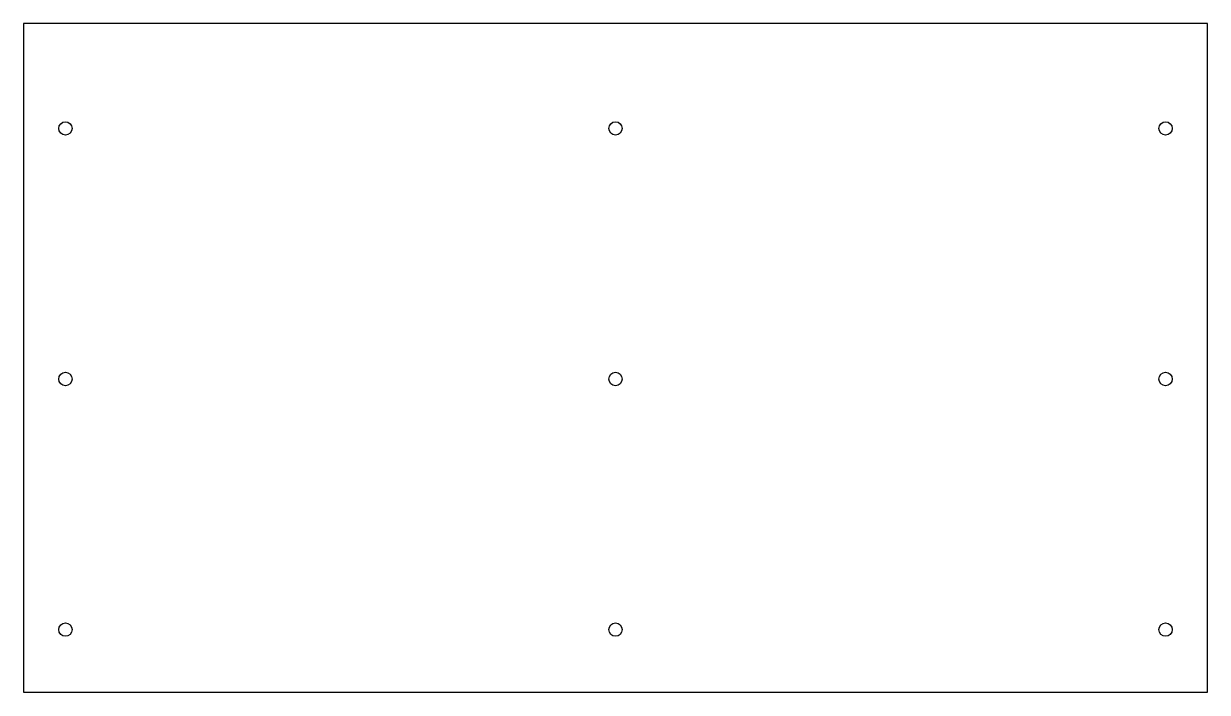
# Model space of a CAD drawing. Header units: inches. Extents: x -7.1 to 7.1, y 1.8 to 9.8.
import ezdxf

# ---------------------------------------------------------------- set-up
doc = ezdxf.new("R2010")
doc.units = ezdxf.units.IN
doc.layers.get('0').update_dxf_attribs({"linetype": 'CONTINUOUS'})

msp = doc.modelspace()

# ---------------------------------------------------------------- linework, layer by layer
msp.add_lwpolyline([(-7.087, 1.839), (7.087, 1.839), (7.087, 9.843), (-7.087, 9.843)], close=True)
for centre in [(-6.587, 8.589), (0, 8.589), (6.587, 8.589), (-6.587, 5.589), (0, 5.589), (6.587, 5.589), (-6.587, 2.589), (0, 2.589), (6.587, 2.589)]:
    msp.add_circle(centre, 0.08)

doc.saveas('drawing.dxf')
